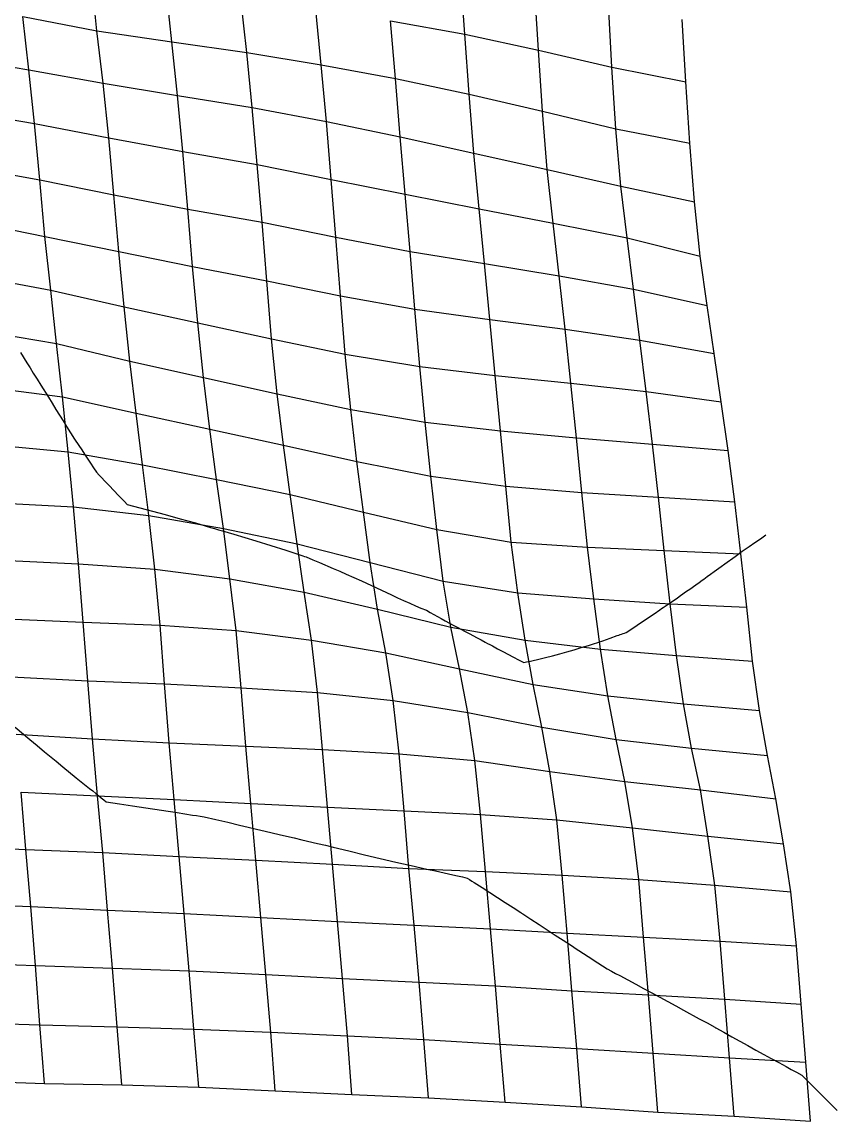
# Model space of a CAD drawing. Header units: metres. Extents: x -1994 to 1259, y -764 to 1460.
# Drawn here: x 733 to 1259, y -742 to -33 of the extents above; entities that cross this region are included whole.
import ezdxf

# ---------------------------------------------------------------- set-up
doc = ezdxf.new("R2010")
doc.units = ezdxf.units.M

msp = doc.modelspace()

# ---------------------------------------------------------------- linework, layer by layer
for p, q in [((781.3926, -38.306763, -4587.274), (777.77515, -3.107239, -4551.7593)), ((1018.7168, -40.43976, -4486.6724), (1015.8938, -1.944183, -4454.861)), ((829.70557, -45.256897, -4574.837), (826.03564, -10.274658, -4539.078)), ((1066.2461, -50.640686, -4470.5825), (1063.6663, -11.136139, -4439.9053)), ((878.00244, -52.272644, -4562.326), (874.2468, -17.64624, -4526.167)), ((1113.5918, -61.60379, -4453.6367), (1111.2856, -20.963562, -4424.235)), ((926.10547, -60.09259, -4548.9116), (922.56055, -24.593079, -4513.7334)), ((737.4763, -63.3237, -4638.858), (733.67456, -28.888977, -4602.484)), ((733.67456, -28.888977, -4602.484), (781.3926, -38.306763, -4587.274)), ((973.9553, -68.96353, -4534.3164), (970.82935, -31.725708, -4501.0913)), ((970.82935, -31.725708, -4501.0913), (1018.7168, -40.43976, -4486.6724)), ((1161.291, -71.09967, -4438.3394), (1158.8647, -30.957703, -4408.3774)), ((785.3782, -71.97803, -4624.506), (781.3926, -38.306763, -4587.274)), ((781.3926, -38.306763, -4587.274), (829.70557, -45.256897, -4574.837)), ((1021.5115, -79.05353, -4518.351), (1018.7168, -40.43976, -4486.6724)), ((1018.7168, -40.43976, -4486.6724), (1066.2461, -50.640686, -4470.5825)), ((833.4331, -79.99948, -4610.865), (829.70557, -45.256897, -4574.837)), ((829.70557, -45.256897, -4574.837), (878.00244, -52.272644, -4562.326)), ((689.407, -55.36322, -4652.43), (737.4763, -63.3237, -4638.858)), ((881.5442, -87.78662, -4597.4873), (878.00244, -52.272644, -4562.326)), ((878.00244, -52.272644, -4562.326), (926.10547, -60.09259, -4548.9116)), ((1068.862, -89.995636, -4501.4287), (1066.2461, -50.640686, -4470.5825)), ((1066.2461, -50.640686, -4470.5825), (1113.5918, -61.60379, -4453.6367)), ((741.2097, -98.04132, -4674.914), (737.4763, -63.3237, -4638.858)), ((737.4763, -63.3237, -4638.858), (785.3782, -71.97803, -4624.506)), ((929.38257, -96.70416, -4582.84), (926.10547, -60.09259, -4548.9116)), ((926.10547, -60.09259, -4548.9116), (973.9553, -68.96353, -4534.3164)), ((1116.0923, -101.43729, -4483.9453), (1113.5918, -61.60379, -4453.6367)), ((1113.5918, -61.60379, -4453.6367), (1161.291, -71.09967, -4438.3394)), ((976.9697, -106.664825, -4567.02), (973.9553, -68.96353, -4534.3164)), ((973.9553, -68.96353, -4534.3164), (1021.5115, -79.05353, -4518.351)), ((788.97095, -107.27988, -4659.906), (785.3782, -71.97803, -4624.506)), ((785.3782, -71.97803, -4624.506), (833.4331, -79.99948, -4610.865)), ((1163.8643, -110.631226, -4468.987), (1161.291, -71.09967, -4438.3394)), ((836.8154, -116.17444, -4645.284), (833.4331, -79.99948, -4610.865)), ((833.4331, -79.99948, -4610.865), (881.5442, -87.78662, -4597.4873)), ((1024.4167, -117.20715, -4550.547), (1021.5115, -79.05353, -4518.351)), ((1021.5115, -79.05353, -4518.351), (1068.862, -89.995636, -4501.4287)), ((693.18286, -89.90491, -4688.684), (741.2097, -98.04132, -4674.914)), ((884.78784, -124.53598, -4631.2607), (881.5442, -87.78662, -4597.4873)), ((881.5442, -87.78662, -4597.4873), (929.38257, -96.70416, -4582.84)), ((1071.8865, -127.65491, -4534.18), (1068.862, -89.995636, -4501.4287)), ((1068.862, -89.995636, -4501.4287), (1116.0923, -101.43729, -4483.9453)), ((744.53394, -134.45724, -4709.0625), (741.2097, -98.04132, -4674.914)), ((741.2097, -98.04132, -4674.914), (788.97095, -107.27988, -4659.906)), ((932.4512, -134.18088, -4615.796), (929.38257, -96.70416, -4582.84)), ((929.38257, -96.70416, -4582.84), (976.9697, -106.664825, -4567.02)), ((1119.2615, -138.49591, -4517.371), (1116.0923, -101.43729, -4483.9453)), ((1116.0923, -101.43729, -4483.9453), (1163.8643, -110.631226, -4468.987)), ((792.20703, -144.06213, -4693.6426), (788.97095, -107.27988, -4659.906)), ((788.97095, -107.27988, -4659.906), (836.8154, -116.17444, -4645.284)), ((980.177, -143.5665, -4600.6226), (976.9697, -106.664825, -4567.02)), ((976.9697, -106.664825, -4567.02), (1024.4167, -117.20715, -4550.547)), ((1166.8132, -148.60364, -4501.386), (1163.8643, -110.631226, -4468.987)), ((839.96265, -153.32431, -4678.6074), (836.8154, -116.17444, -4645.284)), ((836.8154, -116.17444, -4645.284), (884.78784, -124.53598, -4631.2607)), ((1027.8762, -153.06174, -4585.3257), (1024.4167, -117.20715, -4550.547)), ((1024.4167, -117.20715, -4550.547), (1071.8865, -127.65491, -4534.18)), ((696.6924, -125.552124, -4723.6963), (744.53394, -134.45724, -4709.0625)), ((887.9243, -161.73114, -4664.5337), (884.78784, -124.53598, -4631.2607)), ((884.78784, -124.53598, -4631.2607), (932.4512, -134.18088, -4615.796)), ((1075.614, -162.39813, -4570.2075), (1071.8865, -127.65491, -4534.18)), ((1071.8865, -127.65491, -4534.18), (1119.2615, -138.49591, -4517.371)), ((747.8362, -170.96442, -4743.108), (744.53394, -134.45724, -4709.0625)), ((744.53394, -134.45724, -4709.0625), (792.20703, -144.06213, -4693.6426)), ((935.59814, -171.33206, -4649.118), (932.4512, -134.18088, -4615.796)), ((932.4512, -134.18088, -4615.796), (980.177, -143.5665, -4600.6226)), ((1123.3289, -171.82837, -4554.9834), (1119.2615, -138.49591, -4517.371)), ((1119.2615, -138.49591, -4517.371), (1166.8132, -148.60364, -4501.386)), ((795.52, -180.52466, -4727.7383), (792.20703, -144.06213, -4693.6426)), ((792.20703, -144.06213, -4693.6426), (839.96265, -153.32431, -4678.6074)), ((983.34155, -180.6448, -4634.0264), (980.177, -143.5665, -4600.6226)), ((980.177, -143.5665, -4600.6226), (1027.8762, -153.06174, -4585.3257)), ((1170.4639, -183.66522, -4537.0557), (1166.8132, -148.60364, -4501.386)), ((843.1477, -190.31793, -4712.1064), (839.96265, -153.32431, -4678.6074)), ((839.96265, -153.32431, -4678.6074), (887.9243, -161.73114, -4664.5337)), ((1031.4539, -188.42667, -4620.655), (1027.8762, -153.06174, -4585.3257)), ((1027.8762, -153.06174, -4585.3257), (1075.614, -162.39813, -4570.2075)), ((700.18164, -161.28339, -4758.6133), (747.8362, -170.96442, -4743.108)), ((890.91724, -199.5217, -4697.137), (887.9243, -161.73114, -4664.5337)), ((887.9243, -161.73114, -4664.5337), (935.59814, -171.33206, -4649.118)), ((1079.5334, -196.34375, -4607.131), (1075.614, -162.39813, -4570.2075)), ((1075.614, -162.39813, -4570.2075), (1123.3289, -171.82837, -4554.9834)), ((751.60767, -205.52515, -4779.3403), (747.8362, -170.96442, -4743.108)), ((747.8362, -170.96442, -4743.108), (795.52, -180.52466, -4727.7383)), ((938.5762, -209.18436, -4681.6523), (935.59814, -171.33206, -4649.118)), ((935.59814, -171.33206, -4649.118), (983.34155, -180.6448, -4634.0264)), ((1127.4741, -204.83856, -4592.9585), (1123.3289, -171.82837, -4554.9834)), ((1123.3289, -171.82837, -4554.9834), (1170.4639, -183.66522, -4537.0557)), ((798.9746, -216.39896, -4762.4946), (795.52, -180.52466, -4727.7383)), ((795.52, -180.52466, -4727.7383), (843.1477, -190.31793, -4712.1064)), ((986.478, -217.83932, -4667.3), (983.34155, -180.6448, -4634.0264)), ((983.34155, -180.6448, -4634.0264), (1031.4539, -188.42667, -4620.655)), ((1174.9192, -215.38806, -4576.477), (1170.4639, -183.66522, -4537.0557)), ((846.4917, -226.65176, -4746.3467), (843.1477, -190.31793, -4712.1064)), ((843.1477, -190.31793, -4712.1064), (890.91724, -199.5217, -4697.137)), ((1034.8599, -224.50323, -4655.184), (1031.4539, -188.42667, -4620.655)), ((1031.4539, -188.42667, -4620.655), (1079.5334, -196.34375, -4607.131)), ((703.76025, -196.64365, -4793.9478), (751.60767, -205.52515, -4779.3403)), ((1083.345, -230.7378, -4643.551), (1079.5334, -196.34375, -4607.131)), ((1079.5334, -196.34375, -4607.131), (1127.4741, -204.83856, -4592.9585)), ((755.4143, -239.9395, -4815.7373), (751.60767, -205.52515, -4779.3403)), ((751.60767, -205.52515, -4779.3403), (798.9746, -216.39896, -4762.4946)), ((893.99097, -236.97678, -4730.118), (890.91724, -199.5217, -4697.137)), ((890.91724, -199.5217, -4697.137), (938.5762, -209.18436, -4681.6523)), ((1131.6143, -237.8691, -4630.91), (1127.4741, -204.83856, -4592.9585)), ((1127.4741, -204.83856, -4592.9585), (1174.9192, -215.38806, -4576.477)), ((941.59937, -246.84949, -4714.397), (938.5762, -209.18436, -4681.6523)), ((938.5762, -209.18436, -4681.6523), (986.478, -217.83932, -4667.3)), ((802.66675, -251.2886, -4798.358), (798.9746, -216.39896, -4762.4946)), ((798.9746, -216.39896, -4762.4946), (846.4917, -226.65176, -4746.3467)), ((989.65796, -254.8539, -4700.7754), (986.478, -217.83932, -4667.3)), ((986.478, -217.83932, -4667.3), (1034.8599, -224.50323, -4655.184)), ((1179.5518, -246.37636, -4616.7236), (1174.9192, -215.38806, -4576.477)), ((850.0947, -261.91034, -4781.7954), (846.4917, -226.65176, -4746.3467)), ((846.4917, -226.65176, -4746.3467), (893.99097, -236.97678, -4730.118)), ((1038.251, -260.64142, -4689.6445), (1034.8599, -224.50323, -4655.184)), ((1034.8599, -224.50323, -4655.184), (1083.345, -230.7378, -4643.551)), ((707.3601, -231.91603, -4829.381), (755.4143, -239.9395, -4815.7373)), ((1087.0576, -265.5427, -4679.5093), (1083.345, -230.7378, -4643.551)), ((1083.345, -230.7378, -4643.551), (1131.6143, -237.8691, -4630.91)), ((759.188, -274.49103, -4851.9805), (755.4143, -239.9395, -4815.7373)), ((755.4143, -239.9395, -4815.7373), (802.66675, -251.2886, -4798.358)), ((897.55835, -272.38373, -4765.3994), (893.99097, -236.97678, -4730.118)), ((893.99097, -236.97678, -4730.118), (941.59937, -246.84949, -4714.397)), ((1135.7273, -271.01184, -4668.736), (1131.6143, -237.8691, -4630.91)), ((1131.6143, -237.8691, -4630.91), (1179.5518, -246.37636, -4616.7236)), ((732.0215, -245.82104, -4834.099), (736.19385, -252.42358, -4839.204)), ((945.1052, -282.51245, -4749.391), (941.59937, -246.84949, -4714.397)), ((941.59937, -246.84949, -4714.397), (989.65796, -254.8539, -4700.7754)), ((1184.1243, -277.61206, -4656.692), (1179.5518, -246.37636, -4616.7236)), ((736.19385, -252.42358, -4839.204), (738.2776, -255.73654, -4841.744)), ((806.67236, -284.8784, -4835.681), (802.66675, -251.2886, -4798.358)), ((802.66675, -251.2886, -4798.358), (850.0947, -261.91034, -4781.7954)), ((993.0996, -290.7834, -4735.4697), (989.65796, -254.8539, -4700.7754)), ((989.65796, -254.8539, -4700.7754), (1038.251, -260.64142, -4689.6445)), ((738.2776, -255.73654, -4841.744), (740.3596, -259.05487, -4844.2773)), ((740.3596, -259.05487, -4844.2773), (742.80054, -262.94464, -4847.2476)), ((854.176, -295.18634, -4819.471), (850.0947, -261.91034, -4781.7954)), ((850.0947, -261.91034, -4781.7954), (897.55835, -272.38373, -4765.3994)), ((1041.737, -296.38644, -4724.5464), (1038.251, -260.64142, -4689.6445)), ((1038.251, -260.64142, -4689.6445), (1087.0576, -265.5427, -4679.5093)), ((710.6975, -268.2781, -4863.5894), (759.188, -274.49103, -4851.9805)), ((742.80054, -262.94464, -4847.2476), (745.24, -266.84082, -4850.2104)), ((745.24, -266.84082, -4850.2104), (750.11206, -274.6609, -4856.105)), ((1090.666, -300.779, -4714.9824), (1087.0576, -265.5427, -4679.5093)), ((1087.0576, -265.5427, -4679.5093), (1135.7273, -271.01184, -4668.736)), ((750.11206, -274.6609, -4856.105), (752.54443, -278.58508, -4859.037)), ((762.7634, -309.8645, -4887.3), (759.188, -274.49103, -4851.9805)), ((759.188, -274.49103, -4851.9805), (806.67236, -284.8784, -4835.681)), ((901.6821, -305.48312, -4803.274), (897.55835, -272.38373, -4765.3994)), ((897.55835, -272.38373, -4765.3994), (945.1052, -282.51245, -4749.391)), ((1139.6714, -304.8557, -4705.774), (1135.7273, -271.01184, -4668.736)), ((1135.7273, -271.01184, -4668.736), (1184.1243, -277.61206, -4656.692)), ((752.54443, -278.58508, -4859.037), (754.97046, -282.53546, -4861.938)), ((754.97046, -282.53546, -4861.938), (757.2451, -286.2394, -4864.658)), ((949.11914, -316.06744, -4786.7534), (945.1052, -282.51245, -4749.391)), ((945.1052, -282.51245, -4749.391), (993.0996, -290.7834, -4735.4697)), ((1188.6375, -309.0953, -4696.3823), (1184.1243, -277.61206, -4656.692)), ((757.2451, -286.2394, -4864.658), (759.52954, -289.9089, -4867.4204)), ((759.52954, -289.9089, -4867.4204), (761.8237, -293.53256, -4870.2314)), ((810.7136, -318.3192, -4873.172), (806.67236, -284.8784, -4835.681)), ((806.67236, -284.8784, -4835.681), (854.176, -295.18634, -4819.471)), ((761.8237, -293.53256, -4870.2314), (764.4426, -297.66946, -4873.44)), ((764.4426, -297.66946, -4873.44), (767.0166, -301.66498, -4876.6357)), ((858.4441, -327.68646, -4858.019), (854.176, -295.18634, -4819.471)), ((854.176, -295.18634, -4819.471), (901.6821, -305.48312, -4803.274)), ((996.8135, -325.58368, -4771.433), (993.0996, -290.7834, -4735.4697)), ((993.0996, -290.7834, -4735.4697), (1041.737, -296.38644, -4724.5464)), ((1045.252, -332.01193, -4759.5825), (1041.737, -296.38644, -4724.5464)), ((1041.737, -296.38644, -4724.5464), (1090.666, -300.779, -4714.9824)), ((767.0166, -301.66498, -4876.6357), (769.6599, -305.6903, -4879.965)), ((1094.273, -336.02304, -4750.4473), (1090.666, -300.779, -4714.9824)), ((1090.666, -300.779, -4714.9824), (1139.6714, -304.8557, -4705.774)), ((1143.5164, -339.11252, -4742.3477), (1139.6714, -304.8557, -4705.774)), ((1139.6714, -304.8557, -4705.774), (1188.6375, -309.0953, -4696.3823)), ((713.89453, -305.22247, -4897.1436), (762.7634, -309.8645, -4887.3)), ((766.3086, -345.36395, -4922.4775), (762.7634, -309.8645, -4887.3)), ((762.7634, -309.8645, -4887.3), (810.7136, -318.3192, -4873.172)), ((769.6599, -305.6903, -4879.965), (771.55786, -308.58038, -4882.3545)), ((771.55786, -308.58038, -4882.3545), (773.4551, -311.4743, -4884.74)), ((773.4551, -311.4743, -4884.74), (777.2495, -317.26013, -4889.514)), ((906.08813, -337.41144, -4842.4644), (901.6821, -305.48312, -4803.274)), ((901.6821, -305.48312, -4803.274), (949.11914, -316.06744, -4786.7534)), ((1192.76, -342.2, -4734.2505), (1188.6375, -309.0953, -4696.3823)), ((777.2495, -317.26013, -4889.514), (779.147, -320.1521, -4891.9023)), ((814.9348, -351.01294, -4911.5024), (810.7136, -318.3192, -4873.172)), ((810.7136, -318.3192, -4873.172), (858.4441, -327.68646, -4858.019)), ((953.3013, -348.92337, -4824.9014), (949.11914, -316.06744, -4786.7534)), ((949.11914, -316.06744, -4786.7534), (996.8135, -325.58368, -4771.433)), ((779.147, -320.1521, -4891.9023), (781.04663, -323.0333, -4894.302)), ((781.04663, -323.0333, -4894.302), (782.7749, -324.86212, -4895.5977)), ((782.7749, -324.86212, -4895.5977), (784.5039, -326.68698, -4896.8984)), ((1000.61206, -360.03152, -4807.7925), (996.8135, -325.58368, -4771.433)), ((996.8135, -325.58368, -4771.433), (1045.252, -332.01193, -4759.5825)), ((784.5039, -326.68698, -4896.8984), (786.2351, -328.50226, -4898.2095)), ((786.2351, -328.50226, -4898.2095), (789.2771, -331.69177, -4900.513)), ((789.2771, -331.69177, -4900.513), (792.32007, -334.87543, -4902.8228)), ((862.9331, -359.26944, -4897.597), (858.4441, -327.68646, -4858.019)), ((858.4441, -327.68646, -4858.019), (906.08813, -337.41144, -4842.4644)), ((1048.6538, -368.10553, -4794.093), (1045.252, -332.01193, -4759.5825)), ((1045.252, -332.01193, -4759.5825), (1094.273, -336.02304, -4750.4473)), ((792.32007, -334.87543, -4902.8228), (795.36304, -338.05914, -4905.133)), ((795.36304, -338.05914, -4905.133), (797.2241, -340.00607, -4906.5454)), ((797.2241, -340.00607, -4906.5454), (799.08545, -341.94968, -4907.962)), ((910.5271, -369.20123, -4881.81), (906.08813, -337.41144, -4842.4644)), ((906.08813, -337.41144, -4842.4644), (953.3013, -348.92337, -4824.9014)), ((1097.8362, -371.4477, -4785.709), (1094.273, -336.02304, -4750.4473)), ((1094.273, -336.02304, -4750.4473), (1143.5164, -339.11252, -4742.3477)), ((1147.3059, -373.5971, -4778.666), (1143.5164, -339.11252, -4742.3477)), ((1143.5164, -339.11252, -4742.3477), (1192.76, -342.2, -4734.2505)), ((716.9675, -342.68085, -4930.1206), (766.3086, -345.36395, -4922.4775)), ((769.55835, -382.08844, -4956.2793), (766.3086, -345.36395, -4922.4775)), ((766.3086, -345.36395, -4922.4775), (814.9348, -351.01294, -4911.5024)), ((799.08545, -341.94968, -4907.962), (800.9468, -343.8952, -4909.3755)), ((800.9468, -343.8952, -4909.3755), (809.1443, -345.98434, -4908.3125)), ((809.1443, -345.98434, -4908.3125), (817.20386, -348.1137, -4907.1855)), ((1196.7703, -375.76947, -4771.5967), (1192.76, -342.2, -4734.2505)), ((818.7051, -385.5783, -4947.7295), (814.9348, -351.01294, -4911.5024)), ((814.9348, -351.01294, -4911.5024), (862.9331, -359.26944, -4897.597)), ((817.20386, -348.1137, -4907.1855), (825.33813, -350.3515, -4905.951)), ((825.33813, -350.3515, -4905.951), (835.1299, -353.0452, -4904.4653)), ((835.1299, -353.0452, -4904.4653), (844.93945, -355.7963, -4902.92)), ((957.60913, -381.258, -4863.6353), (953.3013, -348.92337, -4824.9014)), ((953.3013, -348.92337, -4824.9014), (1000.61206, -360.03152, -4807.7925)), ((844.93945, -355.7963, -4902.92), (854.6699, -358.62033, -4901.283)), ((854.6699, -358.62033, -4901.283), (857.26196, -359.3726, -4900.8477)), ((857.26196, -359.3726, -4900.8477), (859.85156, -360.12958, -4900.4062)), ((859.85156, -360.12958, -4900.4062), (862.43896, -360.89136, -4899.959)), ((862.43896, -360.89136, -4899.959), (869.6084, -363.00214, -4898.7207)), ((867.20337, -391.7597, -4936.1562), (862.9331, -359.26944, -4897.597)), ((862.9331, -359.26944, -4897.597), (910.5271, -369.20123, -4881.81)), ((1004.6848, -393.34103, -4845.431), (1000.61206, -360.03152, -4807.7925)), ((1000.61206, -360.03152, -4807.7925), (1048.6538, -368.10553, -4794.093)), ((869.6084, -363.00214, -4898.7207), (876.7617, -365.14838, -4897.4414)), ((876.7617, -365.14838, -4897.4414), (883.8955, -367.3288, -4896.122)), ((883.8955, -367.3288, -4896.122), (893.66943, -370.31595, -4894.3145)), ((1052.8408, -400.9417, -4832.2627), (1048.6538, -368.10553, -4794.093)), ((1048.6538, -368.10553, -4794.093), (1097.8362, -371.4477, -4785.709)), ((1202.136, -370.95374, -4765.1387), (1205.7397, -368.4485, -4761.5493)), ((1205.7397, -368.4485, -4761.5493), (1209.331, -365.98315, -4757.92)), ((1209.331, -365.98315, -4757.92), (1212.9211, -363.52386, -4754.285)), ((893.66943, -370.31595, -4894.3145), (903.32935, -373.3878, -4892.398)), ((903.32935, -373.3878, -4892.398), (912.99097, -376.5785, -4890.352)), ((915.074, -400.54468, -4921.657), (910.5271, -369.20123, -4881.81)), ((910.5271, -369.20123, -4881.81), (957.60913, -381.258, -4863.6353)), ((1101.8987, -404.79987, -4823.3), (1097.8362, -371.4477, -4785.709)), ((1097.8362, -371.4477, -4785.709), (1147.3059, -373.5971, -4778.666)), ((1151.1465, -407.87097, -4815.2207), (1147.3059, -373.5971, -4778.666)), ((1147.3059, -373.5971, -4778.666), (1196.7703, -375.76947, -4771.5967)), ((1193.1001, -377.317, -4774.0044), (1197.656, -374.0679, -4769.6006)), ((1200.5706, -410.21008, -4807.9644), (1196.7703, -375.76947, -4771.5967)), ((1197.656, -374.0679, -4769.6006), (1202.136, -370.95374, -4765.1387)), ((720.1138, -379.83466, -4963.4395), (769.55835, -382.08844, -4956.2793)), ((772.5481, -419.8921, -4988.868), (769.55835, -382.08844, -4956.2793)), ((769.55835, -382.08844, -4956.2793), (818.7051, -385.5783, -4947.7295)), ((912.99097, -376.5785, -4890.352), (914.1323, -376.95538, -4890.1104)), ((914.1323, -376.95538, -4890.1104), (915.27246, -377.33392, -4889.867)), ((915.27246, -377.33392, -4889.867), (916.4116, -377.7142, -4889.6216)), ((916.4116, -377.7142, -4889.6216), (920.7434, -379.53082, -4889.2007)), ((920.7434, -379.53082, -4889.2007), (925.06396, -381.36902, -4888.7534)), ((925.06396, -381.36902, -4888.7534), (933.67944, -385.0889, -4887.805)), ((962.4573, -411.35086, -4904.8877), (957.60913, -381.258, -4863.6353)), ((957.60913, -381.258, -4863.6353), (1004.6848, -393.34103, -4845.431)), ((1184.0427, -383.84534, -4782.647), (1186.3125, -382.20328, -4780.49)), ((1186.3125, -382.20328, -4780.49), (1193.1001, -377.317, -4774.0044)), ((822.08105, -421.7802, -4982.118), (818.7051, -385.5783, -4947.7295)), ((818.7051, -385.5783, -4947.7295), (867.20337, -391.7597, -4936.1562)), ((933.67944, -385.0889, -4887.805), (937.9751, -386.97104, -4887.304)), ((937.9751, -386.97104, -4887.304), (942.2578, -388.87387, -4886.777)), ((942.2578, -388.87387, -4886.777), (952.03613, -393.21863, -4885.5728)), ((1174.956, -390.43243, -4791.254), (1177.228, -388.7848, -4789.1035)), ((1177.228, -388.7848, -4789.1035), (1179.5002, -387.1361, -4786.9536)), ((1179.5002, -387.1361, -4786.9536), (1184.0427, -383.84534, -4782.647)), ((871.2649, -425.11713, -4973.7407), (867.20337, -391.7597, -4936.1562)), ((867.20337, -391.7597, -4936.1562), (915.074, -400.54468, -4921.657)), ((952.03613, -393.21863, -4885.5728), (961.7488, -397.69055, -4884.214)), ((1009.65674, -422.92053, -4887.2603), (1004.6848, -393.34103, -4845.431)), ((1004.6848, -393.34103, -4845.431), (1052.8408, -400.9417, -4832.2627)), ((1163.7476, -398.49033, -4801.983), (1167.7444, -395.63974, -4798.12)), ((1167.7444, -395.63974, -4798.12), (1169.7471, -394.20013, -4796.203)), ((1169.7471, -394.20013, -4796.203), (1171.7517, -392.752, -4794.295)), ((1171.7517, -392.752, -4794.295), (1172.8193, -391.9809, -4793.2793)), ((1172.8193, -391.9809, -4793.2793), (1173.8875, -391.20746, -4792.2656)), ((1173.8875, -391.20746, -4792.2656), (1174.956, -390.43243, -4791.254)), ((919.7483, -431.35895, -4962.0996), (915.074, -400.54468, -4921.657)), ((915.074, -400.54468, -4921.657), (962.4573, -411.35086, -4904.8877)), ((961.7488, -397.69055, -4884.214), (971.3816, -402.2646, -4882.7217)), ((971.3816, -402.2646, -4882.7217), (975.28125, -404.1164, -4882.117)), ((975.28125, -404.1164, -4882.117), (979.2073, -405.89587, -4881.597)), ((1057.592, -431.43634, -4873.064), (1052.8408, -400.9417, -4832.2627)), ((1052.8408, -400.9417, -4832.2627), (1101.8987, -404.79987, -4823.3)), ((1151.8274, -406.79807, -4813.8203), (1155.7883, -404.06992, -4809.834)), ((1155.7883, -404.06992, -4809.834), (1157.7734, -402.69116, -4807.8545)), ((1157.7734, -402.69116, -4807.8545), (1161.7527, -399.90155, -4803.9297)), ((1161.7527, -399.90155, -4803.9297), (1163.7476, -398.49033, -4801.983)), ((979.2073, -405.89587, -4881.597), (983.1875, -407.6184, -4881.155)), ((983.1875, -407.6184, -4881.155), (986.78906, -409.1773, -4880.7544)), ((986.78906, -409.1773, -4880.7544), (990.4158, -410.68167, -4880.42)), ((990.4158, -410.68167, -4880.42), (994.0718, -412.13782, -4880.1445)), ((1106.1895, -437.20612, -4861.953), (1101.8987, -404.79987, -4823.3)), ((1101.8987, -404.79987, -4823.3), (1151.1465, -407.87097, -4815.2207)), ((1144.398, -411.8531, -4821.4004), (1145.5583, -411.06436, -4820.216)), ((1145.5583, -411.06436, -4820.216), (1146.718, -410.2761, -4819.0303)), ((1146.718, -410.2761, -4819.0303), (1147.8784, -409.48813, -4817.8447)), ((1147.8784, -409.48813, -4817.8447), (1149.8516, -408.14764, -4815.8286)), ((1149.8516, -408.14764, -4815.8286), (1151.8274, -406.79807, -4813.8203)), ((1155.186, -441.31836, -4852.704), (1151.1465, -407.87097, -4815.2207)), ((1151.1465, -407.87097, -4815.2207), (1200.5706, -410.21008, -4807.9644)), ((1204.2971, -444.9566, -4843.9883), (1200.5706, -410.21008, -4807.9644)), ((723.0884, -417.70135, -4995.9575), (772.5481, -419.8921, -4988.868)), ((967.7317, -439.67517, -4948.1274), (962.4573, -411.35086, -4904.8877)), ((962.4573, -411.35086, -4904.8877), (1009.65674, -422.92053, -4887.2603)), ((994.0718, -412.13782, -4880.1445), (996.36475, -413.46298, -4880.634)), ((996.36475, -413.46298, -4880.634), (998.66284, -414.76453, -4881.1484)), ((998.66284, -414.76453, -4881.1484), (1000.96875, -416.0469, -4881.6875)), ((1000.96875, -416.0469, -4881.6875), (1003.52734, -417.46982, -4882.285)), ((1003.52734, -417.46982, -4882.285), (1006.08936, -418.88074, -4882.8975)), ((1129.9282, -421.6716, -4836.207), (1137.157, -416.78146, -4828.7856)), ((1137.157, -416.78146, -4828.7856), (1140.7786, -414.31375, -4825.096)), ((1140.7786, -414.31375, -4825.096), (1144.398, -411.8531, -4821.4004)), ((775.52344, -457.75616, -5021.389), (772.5481, -419.8921, -4988.868)), ((772.5481, -419.8921, -4988.868), (822.08105, -421.7802, -4982.118)), ((825.04834, -459.67645, -5014.603), (822.08105, -421.7802, -4982.118)), ((822.08105, -421.7802, -4982.118), (871.2649, -425.11713, -4973.7407)), ((874.4592, -462.07202, -5007.283), (871.2649, -425.11713, -4973.7407)), ((871.2649, -425.11713, -4973.7407), (919.7483, -431.35895, -4962.0996)), ((1006.08936, -418.88074, -4882.8975), (1011.2195, -421.67984, -4884.1465)), ((1015.2588, -449.8853, -4932.0273), (1009.65674, -422.92053, -4887.2603)), ((1009.65674, -422.92053, -4887.2603), (1057.592, -431.43634, -4873.064)), ((1011.2195, -421.67984, -4884.1465), (1013.7876, -423.0682, -4884.784)), ((1013.7876, -423.0682, -4884.784), (1018.928, -425.82745, -4886.079)), ((1122.7275, -426.47134, -4843.7163), (1126.3203, -424.09448, -4839.9404)), ((1126.3203, -424.09448, -4839.9404), (1129.9282, -421.6716, -4836.207)), ((923.7053, -465.149, -4999.1978), (919.7483, -431.35895, -4962.0996)), ((919.7483, -431.35895, -4962.0996), (967.7317, -439.67517, -4948.1274)), ((1018.928, -425.82745, -4886.079), (1021.50024, -427.19843, -4886.7363)), ((1021.50024, -427.19843, -4886.7363), (1026.6472, -429.93195, -4888.0605)), ((1026.6472, -429.93195, -4888.0605), (1029.2217, -431.2945, -4888.727)), ((1029.2217, -431.2945, -4888.727), (1031.7957, -432.65912, -4889.3916)), ((1062.8167, -459.96808, -4916.0703), (1057.592, -431.43634, -4873.064)), ((1057.592, -431.43634, -4873.064), (1106.1895, -437.20612, -4861.953)), ((1098.4485, -434.79257, -4861.2524), (1107.7097, -431.75708, -4854.367)), ((1107.7097, -431.75708, -4854.367), (1112.3762, -430.16473, -4850.987)), ((1112.3762, -430.16473, -4850.987), (1117.0583, -428.50485, -4847.683)), ((1117.0583, -428.50485, -4847.683), (1117.9924, -428.17383, -4847.024)), ((1117.9924, -428.17383, -4847.024), (1118.9268, -427.84045, -4846.367)), ((1118.9268, -427.84045, -4846.367), (1119.8623, -427.50473, -4845.7134)), ((1119.8623, -427.50473, -4845.7134), (1120.8169, -427.1622, -4845.046)), ((1120.8169, -427.1622, -4845.046), (1121.7717, -426.8177, -4844.38)), ((1121.7717, -426.8177, -4844.38), (1122.7275, -426.47134, -4843.7163)), ((972.43555, -470.3667, -4988.707), (967.7317, -439.67517, -4948.1274)), ((967.7317, -439.67517, -4948.1274), (1015.2588, -449.8853, -4932.0273)), ((1031.7957, -432.65912, -4889.3916), (1033.3569, -433.48697, -4889.7944)), ((1033.3569, -433.48697, -4889.7944), (1034.9182, -434.31436, -4890.1978)), ((1034.9182, -434.31436, -4890.1978), (1036.48, -435.14154, -4890.6016)), ((1036.48, -435.14154, -4890.6016), (1039.863, -436.93353, -4891.4766)), ((1039.863, -436.93353, -4891.4766), (1043.2466, -438.72324, -4892.3535)), ((1043.2466, -438.72324, -4892.3535), (1050.0176, -442.28656, -4894.1265)), ((1079.8999, -440.32568, -4875.815), (1084.5522, -439.02588, -4872.038)), ((1084.5522, -439.02588, -4872.038), (1089.2651, -437.61243, -4868.3486)), ((1089.2651, -437.61243, -4868.3486), (1093.8374, -436.24112, -4864.769)), ((1093.8374, -436.24112, -4864.769), (1098.4485, -434.79257, -4861.2524)), ((1111.0061, -467.4296, -4903.0586), (1106.1895, -437.20612, -4861.953)), ((1106.1895, -437.20612, -4861.953), (1155.186, -441.31836, -4852.704)), ((1050.0176, -442.28656, -4894.1265), (1053.4048, -444.06006, -4895.0215)), ((1053.4048, -444.06006, -4895.0215), (1056.7942, -445.82593, -4895.926)), ((1056.7942, -445.82593, -4895.926), (1058.5068, -445.4761, -4894.3525)), ((1058.5068, -445.4761, -4894.3525), (1060.2224, -445.1121, -4892.797)), ((1060.2224, -445.1121, -4892.797), (1061.9512, -444.73193, -4891.248)), ((1061.9512, -444.73193, -4891.248), (1066.3306, -443.76877, -4887.324)), ((1066.3306, -443.76877, -4887.324), (1070.8047, -442.6901, -4883.4497)), ((1070.8047, -442.6901, -4883.4497), (1075.2803, -441.5266, -4879.693)), ((1075.2803, -441.5266, -4879.693), (1079.8999, -440.32568, -4875.815)), ((1159.7852, -472.44446, -4892.796), (1155.186, -441.31836, -4852.704)), ((1155.186, -441.31836, -4852.704), (1204.2971, -444.9566, -4843.9883)), ((1208.7246, -476.79498, -4883.2793), (1204.2971, -444.9566, -4843.9883)), ((1020.54004, -478.18137, -4975.299), (1015.2588, -449.8853, -4932.0273)), ((1015.2588, -449.8853, -4932.0273), (1062.8167, -459.96808, -4916.0703)), ((726.1992, -455.00284, -5029.111), (775.52344, -457.75616, -5021.389)), ((778.61865, -495.122, -5054.4697), (775.52344, -457.75616, -5021.389)), ((775.52344, -457.75616, -5021.389), (825.04834, -459.67645, -5014.603)), ((828.0188, -497.56088, -5047.1016), (825.04834, -459.67645, -5014.603)), ((825.04834, -459.67645, -5014.603), (874.4592, -462.07202, -5007.283)), ((1068.2781, -487.51642, -4960.1816), (1062.8167, -459.96808, -4916.0703)), ((1062.8167, -459.96808, -4916.0703), (1111.0061, -467.4296, -4903.0586)), ((877.44434, -499.8941, -5039.8516), (874.4592, -462.07202, -5007.283)), ((874.4592, -462.07202, -5007.283), (923.7053, -465.149, -4999.1978)), ((926.947, -501.9076, -5032.961), (923.7053, -465.149, -4999.1978)), ((923.7053, -465.149, -4999.1978), (972.43555, -470.3667, -4988.707)), ((1116.3354, -495.5261, -4946.554), (1111.0061, -467.4296, -4903.0586)), ((1111.0061, -467.4296, -4903.0586), (1159.7852, -472.44446, -4892.796)), ((976.2473, -504.76004, -5025.128), (972.43555, -470.3667, -4988.707)), ((972.43555, -470.3667, -4988.707), (1020.54004, -478.18137, -4975.299)), ((1164.987, -501.07007, -4935.697), (1159.7852, -472.44446, -4892.796)), ((1159.7852, -472.44446, -4892.796), (1208.7246, -476.79498, -4883.2793)), ((1025.1838, -509.12238, -5015.598), (1020.54004, -478.18137, -4975.299)), ((1020.54004, -478.18137, -4975.299), (1068.2781, -487.51642, -4960.1816)), ((1213.8372, -505.7902, -4925.765), (1208.7246, -476.79498, -4883.2793)), ((728.5659, -487.55783, -5058.466), (738.0842, -495.51703, -5063.5537)), ((1073.4568, -516.23724, -5002.9756), (1068.2781, -487.51642, -4960.1816)), ((1068.2781, -487.51642, -4960.1816), (1116.3354, -495.5261, -4946.554)), ((729.34863, -492.14417, -5062.444), (778.61865, -495.122, -5054.4697)), ((738.0842, -495.51703, -5063.5537), (742.84644, -499.48523, -5066.1104)), ((781.85767, -531.8917, -5088.2207), (778.61865, -495.122, -5054.4697)), ((778.61865, -495.122, -5054.4697), (828.0188, -497.56088, -5047.1016)), ((1121.8872, -522.69965, -4991.0864), (1116.3354, -495.5261, -4946.554)), ((1116.3354, -495.5261, -4946.554), (1164.987, -501.07007, -4935.697)), ((742.84644, -499.48523, -5066.1104), (747.6145, -503.4262, -5068.6973)), ((747.6145, -503.4262, -5068.6973), (748.6731, -504.30112, -5069.2715)), ((831.2832, -534.2243, -5080.9717), (828.0188, -497.56088, -5047.1016)), ((828.0188, -497.56088, -5047.1016), (877.44434, -499.8941, -5039.8516)), ((880.6655, -536.73804, -5073.5186), (877.44434, -499.8941, -5039.8516)), ((877.44434, -499.8941, -5039.8516), (926.947, -501.9076, -5032.961)), ((930.08057, -539.1145, -5066.22), (926.947, -501.9076, -5032.961)), ((926.947, -501.9076, -5032.961), (976.2473, -504.76004, -5025.128)), ((1170.6187, -527.9121, -4980.6016), (1164.987, -501.07007, -4935.697)), ((1164.987, -501.07007, -4935.697), (1213.8372, -505.7902, -4925.765)), ((748.6731, -504.30112, -5069.2715), (749.73193, -505.17468, -5069.847)), ((749.73193, -505.17468, -5069.847), (750.7908, -506.04694, -5070.4243)), ((750.7908, -506.04694, -5070.4243), (755.10205, -509.59753, -5072.7734)), ((755.10205, -509.59753, -5072.7734), (759.4187, -513.123, -5075.151)), ((979.49316, -541.5015, -5058.91), (976.2473, -504.76004, -5025.128)), ((976.2473, -504.76004, -5025.128), (1025.1838, -509.12238, -5015.598)), ((1028.8918, -543.9457, -5051.5356), (1025.1838, -509.12238, -5015.598)), ((1025.1838, -509.12238, -5015.598), (1073.4568, -516.23724, -5002.9756)), ((1219.2031, -533.73505, -4969.431), (1213.8372, -505.7902, -4925.765)), ((759.4187, -513.123, -5075.151), (768.0581, -520.1439, -5079.937)), ((1078.0447, -547.41, -5043.0146), (1073.4568, -516.23724, -5002.9756)), ((1073.4568, -516.23724, -5002.9756), (1121.8872, -522.69965, -4991.0864)), ((768.0581, -520.1439, -5079.937), (772.38086, -523.6398, -5082.346)), ((772.38086, -523.6398, -5082.346), (776.7051, -527.1288, -5084.7627)), ((1126.8145, -552.46423, -5032.708), (1121.8872, -522.69965, -4991.0864)), ((1121.8872, -522.69965, -4991.0864), (1170.6187, -527.9121, -4980.6016)), ((735.6255, -566.51733, -5129.0083), (732.44824, -529.49225, -5095.545)), ((732.44824, -529.49225, -5095.545), (781.85767, -531.8917, -5088.2207)), ((776.7051, -527.1288, -5084.7627), (778.6931, -528.73254, -5085.8735)), ((778.6931, -528.73254, -5085.8735), (780.6809, -530.3354, -5086.9854)), ((780.6809, -530.3354, -5086.9854), (782.66943, -531.93695, -5088.0986)), ((785.14844, -568.44617, -5122.213), (781.85767, -531.8917, -5088.2207)), ((781.85767, -531.8917, -5088.2207), (831.2832, -534.2243, -5080.9717)), ((1175.5066, -557.84015, -5022.0396), (1170.6187, -527.9121, -4980.6016)), ((1170.6187, -527.9121, -4980.6016), (1219.2031, -533.73505, -4969.431)), ((782.66943, -531.93695, -5088.0986), (784.20996, -533.1782, -5088.9614)), ((784.20996, -533.1782, -5088.9614), (785.7517, -534.4171, -5089.8267)), ((785.7517, -534.4171, -5089.8267), (787.29346, -535.65314, -5090.6953)), ((787.29346, -535.65314, -5090.6953), (795.8638, -537.01196, -5090.284)), ((795.8638, -537.01196, -5090.284), (804.4424, -538.33435, -5089.914)), ((804.4424, -538.33435, -5089.914), (813.0249, -539.6336, -5089.5693)), ((834.52954, -570.96387, -5114.756), (831.2832, -534.2243, -5080.9717)), ((831.2832, -534.2243, -5080.9717), (880.6655, -536.73804, -5073.5186)), ((883.9553, -573.29706, -5107.5063), (880.6655, -536.73804, -5073.5186)), ((880.6655, -536.73804, -5073.5186), (930.08057, -539.1145, -5066.22)), ((1224.2764, -562.89374, -5011.733), (1219.2031, -533.73505, -4969.431)), ((813.0249, -539.6336, -5089.5693), (823.06104, -541.15295, -5089.1665)), ((823.06104, -541.15295, -5089.1665), (833.0918, -542.7003, -5088.7324)), ((833.0918, -542.7003, -5088.7324), (843.1189, -544.2644, -5088.2793)), ((843.1189, -544.2644, -5088.2793), (845.60474, -544.6522, -5088.167)), ((845.60474, -544.6522, -5088.167), (848.0906, -545.04156, -5088.053)), ((848.0906, -545.04156, -5088.053), (850.5759, -545.4324, -5087.9375)), ((850.5759, -545.4324, -5087.9375), (858.16455, -547.1794, -5088.1104)), ((933.2976, -575.97485, -5099.869), (930.08057, -539.1145, -5066.22)), ((930.08057, -539.1145, -5066.22), (979.49316, -541.5015, -5058.91)), ((982.64014, -578.6527, -5092.232), (979.49316, -541.5015, -5058.91)), ((979.49316, -541.5015, -5058.91), (1028.8918, -543.9457, -5051.5356)), ((1032.125, -580.7391, -5085.26), (1028.8918, -543.9457, -5051.5356)), ((1028.8918, -543.9457, -5051.5356), (1078.0447, -547.41, -5043.0146)), ((858.16455, -547.1794, -5088.1104), (865.75024, -548.9409, -5088.2676)), ((865.75024, -548.9409, -5088.2676), (873.334, -550.7106, -5088.4155)), ((873.334, -550.7106, -5088.4155), (878.86646, -552.00146, -5088.5234)), ((878.86646, -552.00146, -5088.5234), (884.3992, -553.28906, -5088.635)), ((1081.5371, -583.1287, -5077.9463), (1078.0447, -547.41, -5043.0146)), ((1078.0447, -547.41, -5043.0146), (1126.8145, -552.46423, -5032.708)), ((1130.864, -585.87024, -5070.238), (1126.8145, -552.46423, -5032.708)), ((1126.8145, -552.46423, -5032.708), (1175.5066, -557.84015, -5022.0396)), ((884.3992, -553.28906, -5088.635), (889.9309, -554.58057, -5088.742)), ((889.9309, -554.58057, -5088.742), (894.48267, -555.6432, -5088.8306)), ((894.48267, -555.6432, -5088.8306), (899.03345, -556.7098, -5088.914)), ((899.03345, -556.7098, -5088.914), (903.5825, -557.7832, -5088.99)), ((903.5825, -557.7832, -5088.99), (908.6216, -558.97217, -5089.074)), ((908.6216, -558.97217, -5089.074), (913.65845, -560.1684, -5089.1504)), ((913.65845, -560.1684, -5089.1504), (923.7295, -562.57513, -5089.287)), ((1179.9846, -589.46844, -5061.567), (1175.5066, -557.84015, -5022.0396)), ((1175.5066, -557.84015, -5022.0396), (1224.2764, -562.89374, -5011.733)), ((686.18774, -564.23535, -5136.2007), (735.6255, -566.51733, -5129.0083)), ((738.8562, -603.3219, -5162.7197), (735.6255, -566.51733, -5129.0083)), ((735.6255, -566.51733, -5129.0083), (785.14844, -568.44617, -5122.213)), ((923.7295, -562.57513, -5089.287), (928.7634, -563.78564, -5089.347)), ((928.7634, -563.78564, -5089.347), (933.7949, -565.0054, -5089.397)), ((933.7949, -565.0054, -5089.397), (943.85864, -567.44495, -5089.4966)), ((1228.9497, -593.712, -5052.1704), (1224.2764, -562.89374, -5011.733)), ((788.2954, -605.59735, -5155.535), (785.14844, -568.44617, -5122.213)), ((785.14844, -568.44617, -5122.213), (834.52954, -570.96387, -5114.756)), ((837.73584, -607.8695, -5148.354), (834.52954, -570.96387, -5114.756)), ((834.52954, -570.96387, -5114.756), (883.9553, -573.29706, -5107.5063)), ((887.12866, -610.33923, -5140.9507), (883.9553, -573.29706, -5107.5063)), ((883.9553, -573.29706, -5107.5063), (933.2976, -575.97485, -5099.869)), ((943.85864, -567.44495, -5089.4966), (953.9309, -569.8496, -5089.6353)), ((953.9309, -569.8496, -5089.6353), (964.01196, -572.20905, -5089.8247)), ((964.01196, -572.20905, -5089.8247), (974.14136, -574.57983, -5090.0146)), ((936.50415, -612.8792, -5133.4688), (933.2976, -575.97485, -5099.869)), ((933.2976, -575.97485, -5099.869), (982.64014, -578.6527, -5092.232)), ((974.14136, -574.57983, -5090.0146), (984.1455, -576.8717, -5090.255)), ((985.9177, -615.2616, -5126.1636), (982.64014, -578.6527, -5092.232)), ((982.64014, -578.6527, -5092.232), (1032.125, -580.7391, -5085.26)), ((984.1455, -576.8717, -5090.255), (994.2998, -579.1181, -5090.583)), ((994.2998, -579.1181, -5090.583), (999.8469, -580.3453, -5090.7627)), ((999.8469, -580.3453, -5090.7627), (1005.39307, -581.5782, -5090.9355)), ((1035.3416, -617.6027, -5118.905), (1032.125, -580.7391, -5085.26)), ((1032.125, -580.7391, -5085.26), (1081.5371, -583.1287, -5077.9463)), ((1005.39307, -581.5782, -5090.9355), (1010.93555, -582.82776, -5091.09)), ((1010.93555, -582.82776, -5091.09), (1014.04346, -583.5285, -5091.1763)), ((1014.04346, -583.5285, -5091.1763), (1017.15063, -584.2343, -5091.2573)), ((1017.15063, -584.2343, -5091.2573), (1020.2566, -584.9467, -5091.331)), ((1020.2566, -584.9467, -5091.331), (1021.761, -585.9068, -5091.9346)), ((1021.761, -585.9068, -5091.9346), (1023.2649, -586.8689, -5092.5356)), ((1023.2649, -586.8689, -5092.5356), (1024.7686, -587.8336, -5093.134)), ((1024.7686, -587.8336, -5093.134), (1029.7798, -591.04895, -5095.128)), ((1084.6279, -620.51227, -5111.0073), (1081.5371, -583.1287, -5077.9463)), ((1081.5371, -583.1287, -5077.9463), (1130.864, -585.87024, -5070.238)), ((1134.0259, -622.9603, -5103.6284), (1130.864, -585.87024, -5070.238)), ((1130.864, -585.87024, -5070.238), (1179.9846, -589.46844, -5061.567)), ((1029.7798, -591.04895, -5095.128), (1034.7881, -594.2787, -5097.1064)), ((1034.7881, -594.2787, -5097.1064), (1044.8018, -600.7486, -5101.052)), ((1183.3762, -625.60535, -5096.0283), (1179.9846, -589.46844, -5061.567)), ((1179.9846, -589.46844, -5061.567), (1228.9497, -593.712, -5052.1704)), ((1232.6294, -628.65344, -5087.975), (1228.9497, -593.712, -5052.1704)), ((689.3218, -601.44037, -5169.4624), (738.8562, -603.3219, -5162.7197)), ((1044.8018, -600.7486, -5101.052), (1049.8076, -603.98883, -5103.0186)), ((741.792, -641.3495, -5195.0576), (738.8562, -603.3219, -5162.7197)), ((738.8562, -603.3219, -5162.7197), (788.2954, -605.59735, -5155.535)), ((791.34155, -643.16797, -5188.3857), (788.2954, -605.59735, -5155.535)), ((788.2954, -605.59735, -5155.535), (837.73584, -607.8695, -5148.354)), ((840.9236, -644.8513, -5181.866), (837.73584, -607.8695, -5148.354)), ((837.73584, -607.8695, -5148.354), (887.12866, -610.33923, -5140.9507)), ((1049.8076, -603.98883, -5103.0186), (1054.8115, -607.2383, -5104.975)), ((1054.8115, -607.2383, -5104.975), (1055.25, -607.52295, -5105.1465)), ((1055.25, -607.52295, -5105.1465), (1055.6882, -607.80774, -5105.318)), ((1055.6882, -607.80774, -5105.318), (1056.1267, -608.0926, -5105.4893)), ((1056.1267, -608.0926, -5105.4893), (1061.3486, -611.48627, -5107.529)), ((890.3567, -647.1536, -5174.651), (887.12866, -610.33923, -5140.9507)), ((887.12866, -610.33923, -5140.9507), (936.50415, -612.8792, -5133.4688)), ((939.70337, -649.8137, -5167.034), (936.50415, -612.8792, -5133.4688)), ((936.50415, -612.8792, -5133.4688), (985.9177, -615.2616, -5126.1636)), ((989.1428, -652.08984, -5159.848), (985.9177, -615.2616, -5126.1636)), ((985.9177, -615.2616, -5126.1636), (1035.3416, -617.6027, -5118.905)), ((1061.3486, -611.48627, -5107.529), (1066.5691, -614.88873, -5109.559)), ((1066.5691, -614.88873, -5109.559), (1077.0105, -621.68677, -5113.627)), ((1038.5457, -654.51685, -5152.493), (1035.3416, -617.6027, -5118.905)), ((1035.3416, -617.6027, -5118.905), (1084.6279, -620.51227, -5111.0073)), ((1077.0105, -621.68677, -5113.627), (1082.2324, -625.0823, -5115.6646)), ((1087.7925, -657.5912, -5144.4106), (1084.6279, -620.51227, -5111.0073)), ((1084.6279, -620.51227, -5111.0073), (1134.0259, -622.9603, -5103.6284)), ((1137.1099, -660.3728, -5136.657), (1134.0259, -622.9603, -5103.6284)), ((1134.0259, -622.9603, -5103.6284), (1183.3762, -625.60535, -5096.0283)), ((1082.2324, -625.0823, -5115.6646), (1087.4539, -628.4784, -5117.7017)), ((1087.4539, -628.4784, -5117.7017), (1089.0369, -629.50793, -5118.3193)), ((1089.0369, -629.50793, -5118.3193), (1090.6196, -630.5381, -5118.936)), ((1090.6196, -630.5381, -5118.936), (1092.2024, -631.56866, -5119.5527)), ((1186.439, -663.10645, -5128.957), (1183.3762, -625.60535, -5096.0283)), ((1183.3762, -625.60535, -5096.0283), (1232.6294, -628.65344, -5087.975)), ((1235.6733, -666.232, -5120.8174), (1232.6294, -628.65344, -5087.975)), ((1092.2024, -631.56866, -5119.5527), (1095.2661, -633.56335, -5120.746)), ((1095.2661, -633.56335, -5120.746), (1098.3289, -635.5603, -5121.9365)), ((1098.3289, -635.5603, -5121.9365), (1104.4556, -639.5513, -5124.3213)), ((692.2175, -639.634, -5201.6133), (741.792, -641.3495, -5195.0576)), ((744.6406, -679.73804, -5226.9893), (741.792, -641.3495, -5195.0576)), ((741.792, -641.3495, -5195.0576), (791.34155, -643.16797, -5188.3857)), ((794.354, -680.87714, -5221.081), (791.34155, -643.16797, -5188.3857)), ((791.34155, -643.16797, -5188.3857), (840.9236, -644.8513, -5181.866)), ((843.95703, -682.47375, -5214.6587), (840.9236, -644.8513, -5181.866)), ((840.9236, -644.8513, -5181.866), (890.3567, -647.1536, -5174.651)), ((1104.4556, -639.5513, -5124.3213), (1107.519, -641.54535, -5125.515)), ((1107.519, -641.54535, -5125.515), (1110.5835, -643.53687, -5126.712)), ((1110.5835, -643.53687, -5126.712), (1113.2891, -644.99036, -5127.491)), ((1113.2891, -644.99036, -5127.491), (1115.9946, -646.44183, -5128.2734)), ((893.47144, -684.43933, -5207.822), (890.3567, -647.1536, -5174.651)), ((890.3567, -647.1536, -5174.651), (939.70337, -649.8137, -5167.034)), ((942.91846, -686.6826, -5200.6733), (939.70337, -649.8137, -5167.034)), ((939.70337, -649.8137, -5167.034), (989.1428, -652.08984, -5159.848)), ((992.32227, -689.1057, -5193.3223), (989.1428, -652.08984, -5159.848)), ((989.1428, -652.08984, -5159.848), (1038.5457, -654.51685, -5152.493)), ((1115.9946, -646.44183, -5128.2734), (1118.7012, -647.8918, -5129.0566)), ((1118.7012, -647.8918, -5129.0566), (1123.8074, -650.6275, -5130.5347)), ((1123.8074, -650.6275, -5130.5347), (1128.9116, -653.37274, -5132.0024)), ((1041.5986, -692.058, -5185.377), (1038.5457, -654.51685, -5152.493)), ((1038.5457, -654.51685, -5152.493), (1087.7925, -657.5912, -5144.4106)), ((1090.8845, -694.9708, -5177.476), (1087.7925, -657.5912, -5144.4106)), ((1087.7925, -657.5912, -5144.4106), (1137.1099, -660.3728, -5136.657)), ((1128.9116, -653.37274, -5132.0024), (1134.0137, -656.1277, -5133.459)), ((1134.0137, -656.1277, -5133.459), (1139.2461, -658.9532, -5134.953)), ((1139.2461, -658.9532, -5134.953), (1144.4766, -661.7894, -5136.4355)), ((1140.1621, -697.9171, -5169.537), (1137.1099, -660.3728, -5136.657)), ((1137.1099, -660.3728, -5136.657), (1186.439, -663.10645, -5128.957)), ((1144.4766, -661.7894, -5136.4355), (1149.7056, -664.63135, -5137.9116)), ((1149.7056, -664.63135, -5137.9116), (1154.7625, -667.3797, -5139.339)), ((1189.4307, -700.9016, -5161.5557), (1186.439, -663.10645, -5128.957)), ((1186.439, -663.10645, -5128.957), (1235.6733, -666.232, -5120.8174)), ((1238.7185, -703.8059, -5153.664), (1235.6733, -666.232, -5120.8174)), ((1154.7625, -667.3797, -5139.339), (1159.8176, -670.1362, -5140.757)), ((1159.8176, -670.1362, -5140.757), (1169.9229, -675.66797, -5143.5728)), ((695.09155, -677.9182, -5233.662), (744.6406, -679.73804, -5226.9893)), ((747.6599, -717.4196, -5259.7153), (744.6406, -679.73804, -5226.9893)), ((744.6406, -679.73804, -5226.9893), (794.354, -680.87714, -5221.081)), ((1169.9229, -675.66797, -5143.5728), (1174.9736, -678.4431, -5144.97)), ((1174.9736, -678.4431, -5144.97), (1180.0205, -681.2328, -5146.351)), ((797.4468, -718.2535, -5254.15), (794.354, -680.87714, -5221.081)), ((794.354, -680.87714, -5221.081), (843.95703, -682.47375, -5214.6587)), ((847.0288, -719.9374, -5247.63), (843.95703, -682.47375, -5214.6587)), ((843.95703, -682.47375, -5214.6587), (893.47144, -684.43933, -5207.822)), ((896.4617, -722.2404, -5240.4136), (893.47144, -684.43933, -5207.822)), ((893.47144, -684.43933, -5207.822), (942.91846, -686.6826, -5200.6733)), ((945.90625, -724.49414, -5233.2534), (942.91846, -686.6826, -5200.6733)), ((942.91846, -686.6826, -5200.6733), (992.32227, -689.1057, -5193.3223)), ((1180.0205, -681.2328, -5146.351), (1180.2332, -681.3502, -5146.409)), ((1180.2332, -681.3502, -5146.409), (1180.4458, -681.4678, -5146.468)), ((1180.4458, -681.4678, -5146.468), (1180.6584, -681.5853, -5146.5254)), ((1180.6584, -681.5853, -5146.5254), (1185.8115, -684.4352, -5147.934)), ((1185.8115, -684.4352, -5147.934), (1190.9604, -687.30066, -5149.325)), ((1190.9604, -687.30066, -5149.325), (1201.261, -693.0227, -5152.117)), ((995.3325, -726.8247, -5226.0063), (992.32227, -689.1057, -5193.3223)), ((992.32227, -689.1057, -5193.3223), (1041.5986, -692.058, -5185.377)), ((1044.6553, -729.584, -5218.278), (1041.5986, -692.058, -5185.377)), ((1041.5986, -692.058, -5185.377), (1090.8845, -694.9708, -5177.476)), ((1093.904, -732.65045, -5210.204), (1090.8845, -694.9708, -5177.476)), ((1090.8845, -694.9708, -5177.476), (1140.1621, -697.9171, -5169.537)), ((1201.261, -693.0227, -5152.117), (1206.4124, -695.8794, -5153.5176)), ((1143.1108, -735.89154, -5201.9346), (1140.1621, -697.9171, -5169.537)), ((1140.1621, -697.9171, -5169.537), (1189.4307, -700.9016, -5161.5557)), ((1192.449, -738.5864, -5194.2783), (1189.4307, -700.9016, -5161.5557)), ((1189.4307, -700.9016, -5161.5557), (1238.7185, -703.8059, -5153.664)), ((1206.4124, -695.8794, -5153.5176), (1211.5669, -698.72284, -5154.9336)), ((1211.5669, -698.72284, -5154.9336), (1216.3616, -701.36774, -5156.2505)), ((1216.3616, -701.36774, -5156.2505), (1221.1582, -704.0044, -5157.5767)), ((1221.1582, -704.0044, -5157.5767), (1225.9575, -706.62866, -5158.9165)), ((1225.9575, -706.62866, -5158.9165), (1229.2988, -708.45544, -5159.849)), ((1229.2988, -708.45544, -5159.849), (1232.6396, -710.2831, -5160.7812)), ((1241.6855, -741.7035, -5186.1475), (1238.7185, -703.8059, -5153.664)), ((698.08496, -715.7068, -5266.268), (747.6599, -717.4196, -5259.7153)), ((1232.6396, -710.2831, -5160.7812), (1235.9792, -712.11505, -5161.708)), ((1235.9792, -712.11505, -5161.708), (1243.623, -719.6588, -5166.803)), ((747.6599, -717.4196, -5259.7153), (797.4468, -718.2535, -5254.15)), ((797.4468, -718.2535, -5254.15), (847.0288, -719.9374, -5247.63)), ((847.0288, -719.9374, -5247.63), (896.4617, -722.2404, -5240.4136)), ((896.4617, -722.2404, -5240.4136), (945.90625, -724.49414, -5233.2534)), ((1243.623, -719.6588, -5166.803), (1251.1697, -727.20807, -5171.754)), ((945.90625, -724.49414, -5233.2534), (995.3325, -726.8247, -5226.0063)), ((995.3325, -726.8247, -5226.0063), (1044.6553, -729.584, -5218.278)), ((1044.6553, -729.584, -5218.278), (1093.904, -732.65045, -5210.204)), ((1251.1697, -727.20807, -5171.754), (1258.7659, -734.93866, -5176.6357)), ((1093.904, -732.65045, -5210.204), (1143.1108, -735.89154, -5201.9346)), ((1143.1108, -735.89154, -5201.9346), (1192.449, -738.5864, -5194.2783)), ((1192.449, -738.5864, -5194.2783), (1241.6855, -741.7035, -5186.1475))]:
    msp.add_line(p, q)

doc.saveas('drawing.dxf')
